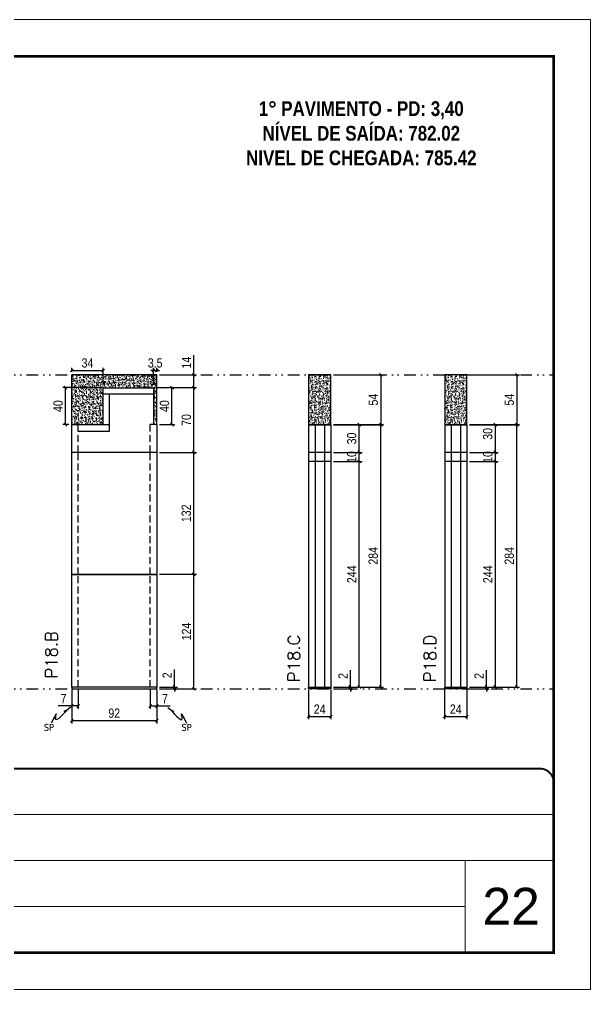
# Model space of a CAD drawing. Header units: millimetres. Extents: x 169816 to 178745, y 96537 to 113647.
# Drawn here: x 172281 to 172900, y 105726 to 106776 of the extents above; entities that cross this region are included whole.
import ezdxf

# ---------------------------------------------------------------- set-up
doc = ezdxf.new("R2010")
doc.units = ezdxf.units.MM
for name, pattern in [('CONTINUO', [0]), ('DASHED', [0.75, 0.5, -0.25]), ('DIVIDE2', [0.625, 0.25, -0.125, 0, -0.125, 0, -0.125]), ('HIDDEN', [0.375, 0.25, -0.125])]:
    doc.linetypes.add(name, pattern=pattern)
for name, color, linetype, lineweight in [('CARIMBO', 255, 'Continuous', 9), ('Folhas', 255, 'Continuous', 9), ('SARRAFO DE PRESSAO', 251, 'DASHED', 9), ('Texto Seção', 7, 'Continuous', 15)]:
    doc.layers.add(name, color=color, linetype=linetype, lineweight=lineweight)
for name, color, linetype in [('COTA', 241, 'Continuous'), ('NOMENCLATURA', 7, 'Continuous'), ('Nível', 160, 'Continuous'), ('Painéis', 200, 'Continuous'), ('SARR_2.2x7', 40, 'Continuous'), ('Sarrafo de Pressão', 42, 'HIDDEN'), ('texto', 7, 'Continuous')]:
    doc.layers.add(name, color=color, linetype=linetype)
doc.styles.add('ARIAL', font='arial.ttf')
doc.styles.add('COTA TECNICA', font='techl___.ttf', dxfattribs={"height": 10})
doc.styles.add('COTA TECNICA-50', font='techl___.ttf', dxfattribs={"height": 10})
doc.styles.add('REGUA-120', font='ROMANS.shx', dxfattribs={"height": 15})
doc.styles.add('ROMANC', font='techb___.ttf', dxfattribs={"height": 2.5})
doc.styles.get("Standard").update_dxf_attribs({"font": 'arial.ttf'})
doc.dimstyles.new('COTA PAINEL-50', dxfattribs={"dimtxt": 10, "dimasz": 3, "dimexe": 3, "dimexo": 3, "dimgap": 3, "dimtad": 1, "dimdec": 1, "dimzin": 12, "dimdsep": 46, "dimtxsty": 'COTA TECNICA-50', "dimblk1": 'OBLIQUE', "dimblk2": 'OBLIQUE', "dimsah": 1, "dimcen": 0.9, "dimclrd": 4, "dimclre": 4, "dimclrt": 240, "dimadec": 1, "dimazin": 3, "dimtfac": 1, "dimtdec": 1, "dimtmove": 0, "dimatfit": 3, "dimfxl": 1, "dimtolj": 1, "dimtzin": 12, "dimarcsym": 0})
doc.dimstyles.new('PAINEL', dxfattribs={"dimtxt": 10, "dimasz": 3, "dimexe": 3, "dimexo": 3, "dimgap": 3, "dimtad": 1, "dimdec": 1, "dimzin": 12, "dimdsep": 46, "dimtxsty": 'COTA TECNICA', "dimblk1": 'OBLIQUE', "dimblk2": 'OBLIQUE', "dimsah": 1, "dimcen": 0.9, "dimclrd": 4, "dimclre": 4, "dimclrt": 240, "dimadec": 1, "dimazin": 3, "dimtfac": 1, "dimtdec": 1, "dimtmove": 0, "dimatfit": 3, "dimfxl": 1, "dimtolj": 1, "dimtzin": 12, "dimarcsym": 0})
doc.dimstyles.get("Standard").update_dxf_attribs({"dimtxt": 0.18, "dimasz": 0.18, "dimexe": 0.18, "dimexo": 0.0625, "dimgap": 0.09, "dimtad": 0, "dimtih": 1, "dimtoh": 1, "dimdec": 4, "dimzin": 0, "dimdsep": 46, "dimtxsty": 'Standard', "dimcen": 0.09, "dimadec": 0, "dimazin": 0, "dimtfac": 1, "dimtdec": 4, "dimtofl": 0, "dimtmove": 0, "dimatfit": 3, "dimfxl": 1, "dimtolj": 1, "dimtzin": 0, "dimarcsym": 0})

# ---------------------------------------------------------------- blocks, each defined once
blk = doc.blocks.new('9999999999')
at = {"color": 30, "linetype": 'CONTINUO'}
for p, q in [((98564.6, 34379.6), (99584, 34379.6)), ((98564.6, 34329.8), (99488, 34329.8)), ((99584, 34329.8), (99488, 34329.8)), ((99488, 34329.8), (99488, 34230.2)), ((98564.6, 34280), (99488, 34280))]:
    blk.add_line(p, q, dxfattribs=at)
at = {"color": 30, "linetype": 'CONTINUO', "const_width": 2}
blk.add_lwpolyline([(99584, 34230.2), (99584, 34414.4, 0.414214), (99569, 34429.4), (98229, 34429.4, 0.414214), (98214, 34414.4), (98214, 34245.2, 0.414214), (98229, 34230.2), (99584, 34230.2)], format="xyb", dxfattribs=at)
at = {"layer": 'Folhas'}
blk.add_lwpolyline([(98139, 34190.2), (99624, 34190.2), (99624, 35240.2), (98139, 35240.2)], close=True, dxfattribs=at)
at = {"layer": 'Folhas', "color": 30, "const_width": 3}
blk.add_lwpolyline([(98214, 34230.2), (99584, 34230.2), (99584, 35200.2), (98214, 35200.2)], close=True, dxfattribs=at)
blk = doc.blocks.new('_Oblique')
at = {"color": 0, "linetype": 'ByBlock', "lineweight": -2}
blk.add_line((-0.5, -0.5), (0.5, 0.5), dxfattribs=at)
blk = doc.blocks.new('*D646')
at = {"layer": 'COTA', "color": 4, "lineweight": -2, "transparency": 16777216}
for p, q in [((172594.2, 106050.1), (172594.2, 106018.2)), ((172618.2, 106050.1), (172618.2, 106018.2)), ((172594.2, 106021.2), (172618.2, 106021.2))]:
    blk.add_line(p, q, dxfattribs=at)
at = {"layer": 'Defpoints', "color": 0, "transparency": 16777216}
for p in [(172594.2, 106053.1), (172618.2, 106053.1), (172618.2, 106021.2)]:
    blk.add_point(p, dxfattribs=at)
at = {"layer": 'COTA', "color": 4, "lineweight": -2, "transparency": 16777216, "xscale": 3, "yscale": 3, "zscale": 3, "rotation": 180}
blk.add_blockref('_Oblique', (172594.2, 106021.2), dxfattribs=at)
at = {"layer": 'COTA', "color": 4, "lineweight": -2, "transparency": 16777216, "xscale": 3, "yscale": 3, "zscale": 3}
blk.add_blockref('_Oblique', (172618.2, 106021.2), dxfattribs=at)
at = {"layer": 'COTA', "color": 240, "transparency": 16777216, "insert": (172606.2, 106029.2), "char_height": 10, "attachment_point": 5, "style": 'COTA TECNICA'}
blk.add_mtext('\\A1;24', dxfattribs=at)
blk = doc.blocks.new('*D647')
at = {"layer": 'COTA', "color": 4, "lineweight": -2, "transparency": 16777216}
for p, q in [((172639.4, 106053.1), (172639.4, 106071.2)), ((172621.2, 106053.1), (172642.4, 106053.1)), ((172621.2, 106051.1), (172642.4, 106051.1)), ((172639.4, 106051.1), (172639.4, 106053.1)), ((172639.4, 106051.1), (172639.4, 106048.1))]:
    blk.add_line(p, q, dxfattribs=at)
at = {"layer": 'Defpoints', "color": 0, "transparency": 16777216}
for p in [(172618.2, 106053.1), (172618.2, 106051.1), (172639.4, 106053.1)]:
    blk.add_point(p, dxfattribs=at)
at = {"layer": 'COTA', "color": 4, "lineweight": -2, "transparency": 16777216, "xscale": 3, "yscale": 3, "zscale": 3}
for p, rotation in [((172639.4, 106053.1), 270), ((172639.4, 106051.1), 90)]:
    blk.add_blockref('_Oblique', p, dxfattribs=dict(at, rotation=rotation))
at = {"layer": 'COTA', "color": 240, "transparency": 16777216, "insert": (172631.4, 106065.1), "char_height": 10, "attachment_point": 5, "rotation": 90, "style": 'COTA TECNICA-50'}
blk.add_mtext('\\A1;2', dxfattribs=at)
blk = doc.blocks.new('*D972')
at = {"layer": 'COTA', "color": 4, "linetype": 'ByBlock', "lineweight": -2, "transparency": 16777216}
for p, q in [((172621.2, 106391.1), (172675.3, 106391.1)), ((172672.3, 106391.1), (172672.3, 106337)), ((172621.2, 106337), (172675.3, 106337))]:
    blk.add_line(p, q, dxfattribs=at)
at = {"layer": 'Defpoints', "color": 0, "linetype": 'ByBlock', "transparency": 16777216}
for p in [(172618.2, 106391.1), (172618.2, 106337), (172672.3, 106337)]:
    blk.add_point(p, dxfattribs=at)
at = {"layer": 'COTA', "color": 4, "linetype": 'ByBlock', "lineweight": -2, "transparency": 16777216, "xscale": 3, "yscale": 3, "zscale": 3}
for p, rotation in [((172672.3, 106391.1), 90), ((172672.3, 106337), 270)]:
    blk.add_blockref('_Oblique', p, dxfattribs=dict(at, rotation=rotation))
at = {"layer": 'COTA', "color": 240, "linetype": 'ByBlock', "transparency": 16777216, "insert": (172664.2, 106364.1), "char_height": 10, "attachment_point": 5, "rotation": 90, "style": 'COTA TECNICA'}
blk.add_mtext('\\A1;54', dxfattribs=at)
blk = doc.blocks.new('*D648')
at = {"layer": 'COTA', "color": 4, "lineweight": -2, "transparency": 16777216}
for p, q in [((172621.2, 106307.1), (172652.1, 106307.1)), ((172649.1, 106297.1), (172649.1, 106307.1)), ((172621.2, 106297.1), (172652.1, 106297.1))]:
    blk.add_line(p, q, dxfattribs=at)
at = {"layer": 'Defpoints', "color": 0, "transparency": 16777216}
for p in [(172618.2, 106307.1), (172649.1, 106307.1), (172618.2, 106297.1)]:
    blk.add_point(p, dxfattribs=at)
at = {"layer": 'COTA', "color": 4, "lineweight": -2, "transparency": 16777216, "xscale": 3, "yscale": 3, "zscale": 3}
for p, rotation in [((172649.1, 106307.1), 90), ((172649.1, 106297.1), 270)]:
    blk.add_blockref('_Oblique', p, dxfattribs=dict(at, rotation=rotation))
at = {"layer": 'COTA', "color": 240, "transparency": 16777216, "insert": (172641, 106302.1), "char_height": 10, "attachment_point": 5, "rotation": 90, "style": 'COTA TECNICA-50'}
blk.add_mtext('\\A1;10', dxfattribs=at)
blk = doc.blocks.new('*D973')
at = {"layer": 'COTA', "color": 4, "lineweight": -2, "transparency": 16777216}
for p, q in [((172621.2, 106297.1), (172652.1, 106297.1)), ((172649.1, 106053.1), (172649.1, 106297.1)), ((172621.2, 106053.1), (172652.1, 106053.1))]:
    blk.add_line(p, q, dxfattribs=at)
at = {"layer": 'Defpoints', "color": 0, "transparency": 16777216}
for p in [(172618.2, 106297.1), (172649.1, 106297.1), (172618.2, 106053.1)]:
    blk.add_point(p, dxfattribs=at)
at = {"layer": 'COTA', "color": 4, "lineweight": -2, "transparency": 16777216, "xscale": 3, "yscale": 3, "zscale": 3}
for p, rotation in [((172649.1, 106297.1), 90), ((172649.1, 106053.1), 270)]:
    blk.add_blockref('_Oblique', p, dxfattribs=dict(at, rotation=rotation))
at = {"layer": 'COTA', "color": 240, "transparency": 16777216, "insert": (172641, 106175.1), "char_height": 10, "attachment_point": 5, "rotation": 90, "style": 'COTA TECNICA'}
blk.add_mtext('\\A1;244', dxfattribs=at)
blk = doc.blocks.new('*D649')
at = {"layer": 'COTA', "color": 4, "lineweight": -2, "transparency": 16777216}
for p, q in [((172337.8, 106050.1), (172337.8, 106013.7)), ((172429.8, 106050.1), (172429.8, 106013.7)), ((172429.8, 106016.7), (172337.8, 106016.7))]:
    blk.add_line(p, q, dxfattribs=at)
at = {"layer": 'Defpoints', "color": 0, "transparency": 16777216}
for p in [(172337.8, 106053.1), (172429.8, 106053.1), (172337.8, 106016.7)]:
    blk.add_point(p, dxfattribs=at)
at = {"layer": 'COTA', "color": 4, "lineweight": -2, "transparency": 16777216, "xscale": 3, "yscale": 3, "zscale": 3, "rotation": 180}
blk.add_blockref('_Oblique', (172337.8, 106016.7), dxfattribs=at)
at = {"layer": 'COTA', "color": 4, "lineweight": -2, "transparency": 16777216, "xscale": 3, "yscale": 3, "zscale": 3}
blk.add_blockref('_Oblique', (172429.8, 106016.7), dxfattribs=at)
at = {"layer": 'COTA', "color": 240, "transparency": 16777216, "insert": (172383.8, 106024.8), "char_height": 10, "attachment_point": 5, "style": 'COTA TECNICA'}
blk.add_mtext('\\A1;92', dxfattribs=at)
blk = doc.blocks.new('*D650')
at = {"layer": 'COTA', "color": 4, "lineweight": -2, "transparency": 16777216}
for p, q in [((172422.8, 106050.1), (172422.8, 106029.6)), ((172429.8, 106048.1), (172429.8, 106029.6)), ((172422.8, 106032.6), (172429.8, 106032.6)), ((172429.8, 106032.6), (172444.5, 106032.6))]:
    blk.add_line(p, q, dxfattribs=at)
at = {"layer": 'Defpoints', "color": 0, "transparency": 16777216}
for p in [(172422.8, 106053.1), (172429.8, 106051.1), (172429.8, 106032.6)]:
    blk.add_point(p, dxfattribs=at)
at = {"layer": 'COTA', "color": 4, "lineweight": -2, "transparency": 16777216, "xscale": 3, "yscale": 3, "zscale": 3, "rotation": 180}
blk.add_blockref('_Oblique', (172422.8, 106032.6), dxfattribs=at)
at = {"layer": 'COTA', "color": 4, "lineweight": -2, "transparency": 16777216, "xscale": 3, "yscale": 3, "zscale": 3}
blk.add_blockref('_Oblique', (172429.8, 106032.6), dxfattribs=at)
at = {"layer": 'COTA', "color": 240, "transparency": 16777216, "insert": (172438.7, 106040.6), "char_height": 10, "attachment_point": 5, "style": 'COTA TECNICA-50'}
blk.add_mtext('\\A1;7', dxfattribs=at)
blk = doc.blocks.new('*D651')
at = {"layer": 'COTA', "color": 4, "lineweight": -2, "transparency": 16777216}
for p, q in [((172344.8, 106050.1), (172344.8, 106029.6)), ((172337.8, 106048.1), (172337.8, 106029.6)), ((172337.8, 106032.6), (172323.1, 106032.6)), ((172344.8, 106032.6), (172337.8, 106032.6))]:
    blk.add_line(p, q, dxfattribs=at)
at = {"layer": 'Defpoints', "color": 0, "transparency": 16777216}
for p in [(172337.8, 106051.1), (172344.8, 106053.1), (172337.8, 106032.6)]:
    blk.add_point(p, dxfattribs=at)
at = {"layer": 'COTA', "color": 4, "lineweight": -2, "transparency": 16777216, "xscale": 3, "yscale": 3, "zscale": 3, "rotation": 180}
blk.add_blockref('_Oblique', (172337.8, 106032.6), dxfattribs=at)
at = {"layer": 'COTA', "color": 4, "lineweight": -2, "transparency": 16777216, "xscale": 3, "yscale": 3, "zscale": 3}
blk.add_blockref('_Oblique', (172344.8, 106032.6), dxfattribs=at)
at = {"layer": 'COTA', "color": 240, "transparency": 16777216, "insert": (172328.9, 106040.6), "char_height": 10, "attachment_point": 5, "style": 'COTA TECNICA-50'}
blk.add_mtext('\\A1;7', dxfattribs=at)
blk = doc.blocks.new('*D652')
at = {"layer": 'COTA', "color": 4, "linetype": 'ByBlock', "lineweight": -2, "transparency": 16777216}
for p, q in [((172432.8, 106175.1), (172473, 106175.1)), ((172470, 106051.1), (172470, 106175.1)), ((172432.8, 106051.1), (172473, 106051.1))]:
    blk.add_line(p, q, dxfattribs=at)
at = {"layer": 'Defpoints', "color": 0, "linetype": 'ByBlock', "transparency": 16777216}
for p in [(172429.8, 106175.1), (172470, 106175.1), (172429.8, 106051.1)]:
    blk.add_point(p, dxfattribs=at)
at = {"layer": 'COTA', "color": 4, "linetype": 'ByBlock', "lineweight": -2, "transparency": 16777216, "xscale": 3, "yscale": 3, "zscale": 3}
for p, rotation in [((172470, 106175.1), 90), ((172470, 106051.1), 270)]:
    blk.add_blockref('_Oblique', p, dxfattribs=dict(at, rotation=rotation))
at = {"layer": 'COTA', "color": 240, "linetype": 'ByBlock', "transparency": 16777216, "insert": (172462, 106113.1), "char_height": 10, "attachment_point": 5, "rotation": 90, "style": 'COTA TECNICA'}
blk.add_mtext('\\A1;124', dxfattribs=at)
blk = doc.blocks.new('*D653')
at = {"layer": 'COTA', "color": 4, "lineweight": -2, "transparency": 16777216}
for p, q in [((172449.1, 106053.1), (172449.1, 106071.9)), ((172432.8, 106053.1), (172452.1, 106053.1)), ((172432.8, 106051.1), (172452.1, 106051.1)), ((172449.1, 106051.1), (172449.1, 106053.1)), ((172449.1, 106051.1), (172449.1, 106048.1))]:
    blk.add_line(p, q, dxfattribs=at)
at = {"layer": 'Defpoints', "color": 0, "transparency": 16777216}
for p in [(172429.8, 106053.1), (172429.8, 106051.1), (172449.1, 106051.1)]:
    blk.add_point(p, dxfattribs=at)
at = {"layer": 'COTA', "color": 4, "lineweight": -2, "transparency": 16777216, "xscale": 3, "yscale": 3, "zscale": 3}
for p, rotation in [((172449.1, 106053.1), 270), ((172449.1, 106051.1), 90)]:
    blk.add_blockref('_Oblique', p, dxfattribs=dict(at, rotation=rotation))
at = {"layer": 'COTA', "color": 240, "transparency": 16777216, "insert": (172441.1, 106065.8), "char_height": 10, "attachment_point": 5, "rotation": 90, "style": 'COTA TECNICA-50'}
blk.add_mtext('\\A1;2', dxfattribs=at)
blk = doc.blocks.new('*D654')
at = {"layer": 'COTA', "color": 4, "linetype": 'ByBlock', "lineweight": -2, "transparency": 16777216}
for p, q in [((172432.8, 106175.1), (172473, 106175.1)), ((172470, 106051.1), (172470, 106175.1)), ((172432.8, 106051.1), (172473, 106051.1))]:
    blk.add_line(p, q, dxfattribs=at)
at = {"layer": 'Defpoints', "color": 0, "linetype": 'ByBlock', "transparency": 16777216}
for p in [(172429.8, 106175.1), (172470, 106175.1), (172429.8, 106051.1)]:
    blk.add_point(p, dxfattribs=at)
at = {"layer": 'COTA', "color": 4, "linetype": 'ByBlock', "lineweight": -2, "transparency": 16777216, "xscale": 3, "yscale": 3, "zscale": 3}
for p, rotation in [((172470, 106175.1), 90), ((172470, 106051.1), 270)]:
    blk.add_blockref('_Oblique', p, dxfattribs=dict(at, rotation=rotation))
at = {"layer": 'COTA', "color": 240, "linetype": 'ByBlock', "transparency": 16777216, "insert": (172462, 106113.1), "char_height": 10, "attachment_point": 5, "rotation": 90, "style": 'COTA TECNICA'}
blk.add_mtext('\\A1;124', dxfattribs=at)
blk = doc.blocks.new('*D655')
at = {"layer": 'COTA', "color": 4, "lineweight": -2, "transparency": 16777216}
for p, q in [((172470, 106391.1), (172470, 106412.1)), ((172432.8, 106391.1), (172473, 106391.1)), ((172470, 106377.1), (172470, 106391.1)), ((172432.8, 106377.1), (172473, 106377.1))]:
    blk.add_line(p, q, dxfattribs=at)
at = {"layer": 'Defpoints', "color": 0, "transparency": 16777216}
for p in [(172429.8, 106391.1), (172429.8, 106377.1), (172470, 106377.1)]:
    blk.add_point(p, dxfattribs=at)
at = {"layer": 'COTA', "color": 4, "lineweight": -2, "transparency": 16777216, "xscale": 3, "yscale": 3, "zscale": 3}
for p, rotation in [((172470, 106391.1), 90), ((172470, 106377.1), 270)]:
    blk.add_blockref('_Oblique', p, dxfattribs=dict(at, rotation=rotation))
at = {"layer": 'COTA', "color": 240, "transparency": 16777216, "insert": (172462, 106404.1), "char_height": 10, "attachment_point": 5, "rotation": 90, "style": 'COTA TECNICA-50'}
blk.add_mtext('\\A1;14', dxfattribs=at)
blk = doc.blocks.new('*D974')
at = {"layer": 'COTA', "color": 4, "lineweight": -2, "transparency": 16777216}
for p, q in [((172368.8, 106377.1), (172328.1, 106377.1)), ((172331.1, 106337.1), (172331.1, 106377.1)), ((172334.8, 106337.1), (172328.1, 106337.1))]:
    blk.add_line(p, q, dxfattribs=at)
at = {"layer": 'Defpoints', "color": 0, "transparency": 16777216}
for p in [(172331.1, 106377.1), (172371.8, 106377.1), (172337.8, 106337.1)]:
    blk.add_point(p, dxfattribs=at)
at = {"layer": 'COTA', "color": 4, "lineweight": -2, "transparency": 16777216, "xscale": 3, "yscale": 3, "zscale": 3}
for p, rotation in [((172331.1, 106377.1), 90), ((172331.1, 106337.1), 270)]:
    blk.add_blockref('_Oblique', p, dxfattribs=dict(at, rotation=rotation))
at = {"layer": 'COTA', "color": 240, "transparency": 16777216, "insert": (172323, 106357.1), "char_height": 10, "attachment_point": 5, "rotation": 90, "style": 'COTA TECNICA'}
blk.add_mtext('\\A1;40', dxfattribs=at)
blk = doc.blocks.new('*D656')
at = {"layer": 'COTA', "color": 4, "lineweight": -2, "transparency": 16777216}
for p, q in [((172621.2, 106337.1), (172675.3, 106337.1)), ((172672.3, 106053.1), (172672.3, 106337.1)), ((172621.2, 106053.1), (172675.3, 106053.1))]:
    blk.add_line(p, q, dxfattribs=at)
at = {"layer": 'Defpoints', "color": 0, "transparency": 16777216}
for p in [(172618.2, 106337.1), (172672.3, 106337.1), (172618.2, 106053.1)]:
    blk.add_point(p, dxfattribs=at)
at = {"layer": 'COTA', "color": 4, "lineweight": -2, "transparency": 16777216, "xscale": 3, "yscale": 3, "zscale": 3}
for p, rotation in [((172672.3, 106337.1), 90), ((172672.3, 106053.1), 270)]:
    blk.add_blockref('_Oblique', p, dxfattribs=dict(at, rotation=rotation))
at = {"layer": 'COTA', "color": 240, "transparency": 16777216, "insert": (172664.2, 106195.1), "char_height": 10, "attachment_point": 5, "rotation": 90, "style": 'COTA TECNICA'}
blk.add_mtext('\\A1;284', dxfattribs=at)
blk = doc.blocks.new('*D975')
at = {"layer": 'COTA', "color": 4, "lineweight": -2, "transparency": 16777216}
for p, q in [((172337.8, 106394.1), (172337.8, 106398.6)), ((172371.8, 106380.1), (172371.8, 106398.6)), ((172337.8, 106395.6), (172371.8, 106395.6))]:
    blk.add_line(p, q, dxfattribs=at)
at = {"layer": 'Defpoints', "color": 0, "transparency": 16777216}
for p in [(172337.8, 106391.1), (172371.8, 106395.6), (172371.8, 106377.1)]:
    blk.add_point(p, dxfattribs=at)
at = {"layer": 'COTA', "color": 4, "lineweight": -2, "transparency": 16777216, "xscale": 3, "yscale": 3, "zscale": 3, "rotation": 180}
blk.add_blockref('_Oblique', (172337.8, 106395.6), dxfattribs=at)
at = {"layer": 'COTA', "color": 4, "lineweight": -2, "transparency": 16777216, "xscale": 3, "yscale": 3, "zscale": 3}
blk.add_blockref('_Oblique', (172371.8, 106395.6), dxfattribs=at)
at = {"layer": 'COTA', "color": 240, "transparency": 16777216, "insert": (172354.8, 106403.8), "char_height": 10, "attachment_point": 5, "style": 'COTA TECNICA'}
blk.add_mtext('\\A1;34', dxfattribs=at)
blk = doc.blocks.new('*D657')
at = {"layer": 'COTA', "color": 4, "lineweight": -2, "transparency": 16777216}
for p, q in [((172741.5, 106050.1), (172741.5, 106018.2)), ((172765.5, 106050.1), (172765.5, 106018.2)), ((172741.5, 106021.2), (172765.5, 106021.2))]:
    blk.add_line(p, q, dxfattribs=at)
at = {"layer": 'Defpoints', "color": 0, "transparency": 16777216}
for p in [(172741.5, 106053.1), (172765.5, 106053.1), (172765.5, 106021.2)]:
    blk.add_point(p, dxfattribs=at)
at = {"layer": 'COTA', "color": 4, "lineweight": -2, "transparency": 16777216, "xscale": 3, "yscale": 3, "zscale": 3, "rotation": 180}
blk.add_blockref('_Oblique', (172741.5, 106021.2), dxfattribs=at)
at = {"layer": 'COTA', "color": 4, "lineweight": -2, "transparency": 16777216, "xscale": 3, "yscale": 3, "zscale": 3}
blk.add_blockref('_Oblique', (172765.5, 106021.2), dxfattribs=at)
at = {"layer": 'COTA', "color": 240, "transparency": 16777216, "insert": (172753.5, 106029.2), "char_height": 10, "attachment_point": 5, "style": 'COTA TECNICA'}
blk.add_mtext('\\A1;24', dxfattribs=at)
blk = doc.blocks.new('*D658')
at = {"layer": 'COTA', "color": 4, "lineweight": -2, "transparency": 16777216}
for p, q in [((172786.7, 106053.1), (172786.7, 106071.2)), ((172768.5, 106053.1), (172789.7, 106053.1)), ((172768.5, 106051.1), (172789.7, 106051.1)), ((172786.7, 106051.1), (172786.7, 106053.1)), ((172786.7, 106051.1), (172786.7, 106048.1))]:
    blk.add_line(p, q, dxfattribs=at)
at = {"layer": 'Defpoints', "color": 0, "transparency": 16777216}
for p in [(172765.5, 106053.1), (172765.5, 106051.1), (172786.7, 106053.1)]:
    blk.add_point(p, dxfattribs=at)
at = {"layer": 'COTA', "color": 4, "lineweight": -2, "transparency": 16777216, "xscale": 3, "yscale": 3, "zscale": 3}
for p, rotation in [((172786.7, 106053.1), 270), ((172786.7, 106051.1), 90)]:
    blk.add_blockref('_Oblique', p, dxfattribs=dict(at, rotation=rotation))
at = {"layer": 'COTA', "color": 240, "transparency": 16777216, "insert": (172778.7, 106065.1), "char_height": 10, "attachment_point": 5, "rotation": 90, "style": 'COTA TECNICA-50'}
blk.add_mtext('\\A1;2', dxfattribs=at)
blk = doc.blocks.new('*D976')
at = {"layer": 'COTA', "color": 4, "linetype": 'ByBlock', "lineweight": -2, "transparency": 16777216}
for p, q in [((172768.5, 106391.1), (172822.6, 106391.1)), ((172819.6, 106391.1), (172819.6, 106337)), ((172768.5, 106337), (172822.6, 106337))]:
    blk.add_line(p, q, dxfattribs=at)
at = {"layer": 'Defpoints', "color": 0, "linetype": 'ByBlock', "transparency": 16777216}
for p in [(172765.5, 106391.1), (172765.5, 106337), (172819.6, 106337)]:
    blk.add_point(p, dxfattribs=at)
at = {"layer": 'COTA', "color": 4, "linetype": 'ByBlock', "lineweight": -2, "transparency": 16777216, "xscale": 3, "yscale": 3, "zscale": 3}
for p, rotation in [((172819.6, 106391.1), 90), ((172819.6, 106337), 270)]:
    blk.add_blockref('_Oblique', p, dxfattribs=dict(at, rotation=rotation))
at = {"layer": 'COTA', "color": 240, "linetype": 'ByBlock', "transparency": 16777216, "insert": (172811.5, 106364.1), "char_height": 10, "attachment_point": 5, "rotation": 90, "style": 'COTA TECNICA'}
blk.add_mtext('\\A1;54', dxfattribs=at)
blk = doc.blocks.new('*D977')
at = {"layer": 'COTA', "color": 4, "lineweight": -2, "transparency": 16777216}
for p, q in [((172768.5, 106297.1), (172799.4, 106297.1)), ((172796.4, 106053.1), (172796.4, 106297.1)), ((172768.5, 106053.1), (172799.4, 106053.1))]:
    blk.add_line(p, q, dxfattribs=at)
at = {"layer": 'Defpoints', "color": 0, "transparency": 16777216}
for p in [(172765.5, 106297.1), (172796.4, 106297.1), (172765.5, 106053.1)]:
    blk.add_point(p, dxfattribs=at)
at = {"layer": 'COTA', "color": 4, "lineweight": -2, "transparency": 16777216, "xscale": 3, "yscale": 3, "zscale": 3}
for p, rotation in [((172796.4, 106297.1), 90), ((172796.4, 106053.1), 270)]:
    blk.add_blockref('_Oblique', p, dxfattribs=dict(at, rotation=rotation))
at = {"layer": 'COTA', "color": 240, "transparency": 16777216, "insert": (172788.3, 106175.1), "char_height": 10, "attachment_point": 5, "rotation": 90, "style": 'COTA TECNICA'}
blk.add_mtext('\\A1;244', dxfattribs=at)
blk = doc.blocks.new('*D659')
at = {"layer": 'COTA', "color": 4, "lineweight": -2, "transparency": 16777216}
for p, q in [((172768.5, 106337.1), (172822.6, 106337.1)), ((172819.6, 106053.1), (172819.6, 106337.1)), ((172768.5, 106053.1), (172822.6, 106053.1))]:
    blk.add_line(p, q, dxfattribs=at)
at = {"layer": 'Defpoints', "color": 0, "transparency": 16777216}
for p in [(172765.5, 106337.1), (172819.6, 106337.1), (172765.5, 106053.1)]:
    blk.add_point(p, dxfattribs=at)
at = {"layer": 'COTA', "color": 4, "lineweight": -2, "transparency": 16777216, "xscale": 3, "yscale": 3, "zscale": 3}
for p, rotation in [((172819.6, 106337.1), 90), ((172819.6, 106053.1), 270)]:
    blk.add_blockref('_Oblique', p, dxfattribs=dict(at, rotation=rotation))
at = {"layer": 'COTA', "color": 240, "transparency": 16777216, "insert": (172811.5, 106195.1), "char_height": 10, "attachment_point": 5, "rotation": 90, "style": 'COTA TECNICA'}
blk.add_mtext('\\A1;284', dxfattribs=at)
blk = doc.blocks.new('*D978')
at = {"layer": 'COTA', "color": 4, "lineweight": -2, "transparency": 16777216}
for p, q in [((172432.8, 106307.1), (172473, 106307.1)), ((172470, 106175.1), (172470, 106307.1)), ((172432.8, 106175.1), (172473, 106175.1))]:
    blk.add_line(p, q, dxfattribs=at)
at = {"layer": 'Defpoints', "color": 0, "transparency": 16777216}
for p in [(172429.8, 106307.1), (172470, 106307.1), (172429.8, 106175.1)]:
    blk.add_point(p, dxfattribs=at)
at = {"layer": 'COTA', "color": 4, "lineweight": -2, "transparency": 16777216, "xscale": 3, "yscale": 3, "zscale": 3}
for p, rotation in [((172470, 106307.1), 90), ((172470, 106175.1), 270)]:
    blk.add_blockref('_Oblique', p, dxfattribs=dict(at, rotation=rotation))
at = {"layer": 'COTA', "color": 240, "transparency": 16777216, "insert": (172461.8, 106241.1), "char_height": 10, "attachment_point": 5, "rotation": 90, "style": 'COTA TECNICA'}
blk.add_mtext('\\A1;132', dxfattribs=at)
blk = doc.blocks.new('*D979')
at = {"layer": 'COTA', "color": 4, "lineweight": -2, "transparency": 16777216}
for p, q in [((172432.8, 106377.1), (172473, 106377.1)), ((172470, 106307.1), (172470, 106377.1)), ((172432.8, 106307.1), (172473, 106307.1))]:
    blk.add_line(p, q, dxfattribs=at)
at = {"layer": 'Defpoints', "color": 0, "transparency": 16777216}
for p in [(172429.8, 106377.1), (172470, 106377.1), (172429.8, 106307.1)]:
    blk.add_point(p, dxfattribs=at)
at = {"layer": 'COTA', "color": 4, "lineweight": -2, "transparency": 16777216, "xscale": 3, "yscale": 3, "zscale": 3}
for p, rotation in [((172470, 106377.1), 90), ((172470, 106307.1), 270)]:
    blk.add_blockref('_Oblique', p, dxfattribs=dict(at, rotation=rotation))
at = {"layer": 'COTA', "color": 240, "transparency": 16777216, "insert": (172461.9, 106342.1), "char_height": 10, "attachment_point": 5, "rotation": 90, "style": 'COTA TECNICA'}
blk.add_mtext('\\A1;70', dxfattribs=at)
blk = doc.blocks.new('*D660')
at = {"layer": 'COTA', "color": 4, "lineweight": -2, "transparency": 16777216}
for p, q in [((172621.2, 106337.1), (172652.1, 106337.1)), ((172649.1, 106307.1), (172649.1, 106337.1)), ((172621.2, 106307.1), (172652.1, 106307.1))]:
    blk.add_line(p, q, dxfattribs=at)
at = {"layer": 'Defpoints', "color": 0, "transparency": 16777216}
for p in [(172618.2, 106337.1), (172649.1, 106337.1), (172618.2, 106307.1)]:
    blk.add_point(p, dxfattribs=at)
at = {"layer": 'COTA', "color": 4, "lineweight": -2, "transparency": 16777216, "xscale": 3, "yscale": 3, "zscale": 3}
for p, rotation in [((172649.1, 106337.1), 90), ((172649.1, 106307.1), 270)]:
    blk.add_blockref('_Oblique', p, dxfattribs=dict(at, rotation=rotation))
at = {"layer": 'COTA', "color": 240, "transparency": 16777216, "insert": (172640.9, 106322.1), "char_height": 10, "attachment_point": 5, "rotation": 90, "style": 'COTA TECNICA'}
blk.add_mtext('\\A1;30', dxfattribs=at)
blk = doc.blocks.new('*D661')
at = {"layer": 'COTA', "color": 4, "lineweight": -2, "transparency": 16777216}
for p, q in [((172768.5, 106307.1), (172799.4, 106307.1)), ((172796.4, 106297.1), (172796.4, 106307.1)), ((172768.5, 106297.1), (172799.4, 106297.1))]:
    blk.add_line(p, q, dxfattribs=at)
at = {"layer": 'Defpoints', "color": 0, "transparency": 16777216}
for p in [(172765.5, 106307.1), (172796.4, 106307.1), (172765.5, 106297.1)]:
    blk.add_point(p, dxfattribs=at)
at = {"layer": 'COTA', "color": 4, "lineweight": -2, "transparency": 16777216, "xscale": 3, "yscale": 3, "zscale": 3}
for p, rotation in [((172796.4, 106307.1), 90), ((172796.4, 106297.1), 270)]:
    blk.add_blockref('_Oblique', p, dxfattribs=dict(at, rotation=rotation))
at = {"layer": 'COTA', "color": 240, "transparency": 16777216, "insert": (172788.3, 106302.1), "char_height": 10, "attachment_point": 5, "rotation": 90, "style": 'COTA TECNICA'}
blk.add_mtext('\\A1;10', dxfattribs=at)
blk = doc.blocks.new('*D980')
at = {"layer": 'COTA', "color": 4, "lineweight": -2, "transparency": 16777216}
for p, q in [((172768.5, 106337), (172799.4, 106337)), ((172796.4, 106307.1), (172796.4, 106337)), ((172768.5, 106307.1), (172799.4, 106307.1))]:
    blk.add_line(p, q, dxfattribs=at)
at = {"layer": 'Defpoints', "color": 0, "transparency": 16777216}
for p in [(172765.5, 106337), (172796.4, 106337), (172765.5, 106307.1)]:
    blk.add_point(p, dxfattribs=at)
at = {"layer": 'COTA', "color": 4, "lineweight": -2, "transparency": 16777216, "xscale": 3, "yscale": 3, "zscale": 3}
for p, rotation in [((172796.4, 106337), 90), ((172796.4, 106307.1), 270)]:
    blk.add_blockref('_Oblique', p, dxfattribs=dict(at, rotation=rotation))
at = {"layer": 'COTA', "color": 240, "transparency": 16777216, "insert": (172788.2, 106327.1), "char_height": 10, "attachment_point": 5, "rotation": 90, "style": 'COTA TECNICA'}
blk.add_mtext('\\A1;30', dxfattribs=at)
blk = doc.blocks.new('*D984')
at = {"layer": 'COTA', "color": 4, "lineweight": -2, "transparency": 16777216}
for p, q in [((172426.3, 106380.1), (172426.3, 106398.6)), ((172429.8, 106394.1), (172429.8, 106398.6)), ((172426.3, 106395.6), (172423.3, 106395.6)), ((172426.3, 106395.6), (172429.8, 106395.6)), ((172429.8, 106395.6), (172432.8, 106395.6))]:
    blk.add_line(p, q, dxfattribs=at)
at = {"layer": 'Defpoints', "color": 0, "transparency": 16777216}
for p in [(172429.8, 106395.6), (172429.8, 106391.1), (172426.3, 106377.1)]:
    blk.add_point(p, dxfattribs=at)
at = {"layer": 'COTA', "color": 4, "lineweight": -2, "transparency": 16777216, "xscale": 3, "yscale": 3, "zscale": 3}
blk.add_blockref('_Oblique', (172426.3, 106395.6), dxfattribs=at)
at = {"layer": 'COTA', "color": 4, "lineweight": -2, "transparency": 16777216, "xscale": 3, "yscale": 3, "zscale": 3, "rotation": 180}
blk.add_blockref('_Oblique', (172429.8, 106395.6), dxfattribs=at)
at = {"layer": 'COTA', "color": 240, "transparency": 16777216, "insert": (172428.1, 106403.8), "char_height": 10, "attachment_point": 5, "style": 'COTA TECNICA'}
blk.add_mtext('\\A1;3.5', dxfattribs=at)
blk = doc.blocks.new('*D1058')
at = {"layer": 'COTA', "color": 4, "lineweight": -2, "transparency": 16777216}
for p, q in [((172429.3, 106377.1), (172449.3, 106377.1)), ((172446.3, 106337.1), (172446.3, 106377.1)), ((172432.8, 106337.1), (172449.3, 106337.1))]:
    blk.add_line(p, q, dxfattribs=at)
at = {"layer": 'Defpoints', "color": 0, "transparency": 16777216}
for p in [(172426.3, 106377.1), (172446.3, 106377.1), (172429.8, 106337.1)]:
    blk.add_point(p, dxfattribs=at)
at = {"layer": 'COTA', "color": 4, "lineweight": -2, "transparency": 16777216, "xscale": 3, "yscale": 3, "zscale": 3}
for p, rotation in [((172446.3, 106377.1), 90), ((172446.3, 106337.1), 270)]:
    blk.add_blockref('_Oblique', p, dxfattribs=dict(at, rotation=rotation))
at = {"layer": 'COTA', "color": 240, "transparency": 16777216, "insert": (172438.2, 106357.1), "char_height": 10, "attachment_point": 5, "rotation": 90, "style": 'COTA TECNICA'}
blk.add_mtext('\\A1;40', dxfattribs=at)

msp = doc.modelspace()

# ---------------------------------------------------------------- hatches: boundary and pattern name
at = {"layer": 'COTA', "linetype": 'ByBlock'}
h = msp.add_hatch(dxfattribs=at)
h.set_pattern_fill('AR-CONC', color=256, scale=0.03)
h.set_pattern_definition([(50, (63.8334, 0), (5.46554007, -0.47817257), [0.5715, -6.2865]), (355, (63.8334, 0), (-1.05730264, 5.73170536), [0.4572, -5.02921753]), (100.4514447, (64.289, -0.04), (4.40823741, 5.25353256), [0.48570026, -5.34270734]), (46.1842, (63.8334, 1.524), (8.13237123, -1.26126984), [0.85725, -9.42975]), (96.6355576, (64.511, 1.419), (7.12212402, 7.42278374), [0.7285507, -8.01406824]), (351.184151, (63.8334, 1.524), (7.12212402, 7.42278374), [0.685799, -7.54379196]), (21, (64.5954, 1.143), (4.54843174, -3.06795595), [0.5715, -6.2865]), (326, (64.5954, 1.143), (1.85406085, 5.52563898), [0.4572, -5.0292]), (71.451445, (64.9745, 0.8873), (6.40249258, 2.45768307), [0.48570026, -5.34269813]), (37.5, (63.8334, 0), (0.092658098, 2.536651166), [0, -4.96824, 0, -5.1054, 0, -5.04825]), (7.5, (63.8334, 0), (2.004589875, 3.005417245), [0, -2.91084, 0, -4.85394, 0, -1.92405]), (327.5, (62.1342, 0), (4.067717855, -0.17186232), [0, -1.905, 0, -5.9436, 0, -7.8867]), (317.5, (61.3722, 0), (4.44387544, 0.76279473), [0, -2.4765, 0, -3.94716, 0, -5.6007])])
h.paths.add_polyline_path([(172371.81, 106377.06), (172426.31, 106377.06), (172426.31, 106337.06), (172429.81, 106337.06), (172429.81, 106391.06), (172337.81, 106391.06), (172337.81, 106337.06), (172371.81, 106337.06)])
h = msp.add_hatch(dxfattribs=at)
h.set_pattern_fill('AR-CONC', color=256, scale=0.03)
h.set_pattern_definition([(50, (1593.5, 2307.15), (5.46554007, -0.47817257), [0.5715, -6.2865]), (355, (1593.5, 2307.15), (-1.05730264, 5.73170536), [0.4572, -5.02921753]), (100.4514447, (1593.9555, 2307.1104), (4.40823741, 5.25353256), [0.48570026, -5.34270734]), (46.1842, (1593.5, 2308.674), (8.13237123, -1.26126984), [0.85725, -9.42975]), (96.6355576, (1594.178, 2308.569), (7.12212402, 7.42278374), [0.7285507, -8.01406824]), (351.184151, (1593.5, 2308.674), (7.12212402, 7.42278374), [0.685799, -7.54379196]), (21, (1594.262, 2308.293), (4.54843174, -3.06795595), [0.5715, -6.2865]), (326, (1594.262, 2308.293), (1.85406085, 5.52563898), [0.4572, -5.0292]), (71.451445, (1594.641, 2308.0376), (6.40249258, 2.45768307), [0.48570026, -5.34269813]), (37.5, (1593.5, 2307.1502), (0.092658098, 2.536651166), [0, -4.96824, 0, -5.1054, 0, -5.04825]), (7.5, (1593.5, 2307.1502), (2.004589875, 3.005417245), [0, -2.91084, 0, -4.85394, 0, -1.92405]), (327.5, (1591.8007, 2307.1502), (4.067717855, -0.17186232), [0, -1.905, 0, -5.9436, 0, -7.8867]), (317.5, (1591.0387, 2307.1502), (4.44387544, 0.76279473), [0, -2.4765, 0, -3.94716, 0, -5.6007])])
h.paths.add_polyline_path([(172594.24, 106337.06), (172618.24, 106337.06), (172618.24, 106391.06), (172594.24, 106391.06)])
h = msp.add_hatch(dxfattribs=at)
h.set_pattern_fill('AR-CONC', color=256, scale=0.03)
h.set_pattern_definition([(50, (1740.7892, 2307.15), (5.46554007, -0.47817257), [0.5715, -6.2865]), (355, (1740.789, 2307.15), (-1.05730264, 5.73170536), [0.4572, -5.02921753]), (100.4514447, (1741.2447, 2307.1104), (4.40823741, 5.25353256), [0.48570026, -5.34270734]), (46.1842, (1740.789, 2308.674), (8.13237123, -1.26126984), [0.85725, -9.42975]), (96.6355576, (1741.467, 2308.569), (7.12212402, 7.42278374), [0.7285507, -8.01406824]), (351.184151, (1740.789, 2308.674), (7.12212402, 7.42278374), [0.685799, -7.54379196]), (21, (1741.5512, 2308.293), (4.54843174, -3.06795595), [0.5715, -6.2865]), (326, (1741.551, 2308.293), (1.85406085, 5.52563898), [0.4572, -5.0292]), (71.451445, (1741.93, 2308.0376), (6.40249258, 2.45768307), [0.48570026, -5.34269813]), (37.5, (1740.7892, 2307.1502), (0.092658098, 2.536651166), [0, -4.96824, 0, -5.1054, 0, -5.04825]), (7.5, (1740.7892, 2307.1502), (2.004589875, 3.005417245), [0, -2.91084, 0, -4.85394, 0, -1.92405]), (327.5, (1739.09, 2307.1502), (4.067717855, -0.17186232), [0, -1.905, 0, -5.9436, 0, -7.8867]), (317.5, (1738.328, 2307.1502), (4.44387544, 0.76279473), [0, -2.4765, 0, -3.94716, 0, -5.6007])])
h.paths.add_polyline_path([(172741.53, 106337.06), (172765.53, 106337.06), (172765.53, 106391.06), (172741.53, 106391.06)])

# ---------------------------------------------------------------- linework, layer by layer
for p, q in [((172429.81, 106391.06), (172337.81, 106391.06)), ((172337.81, 106391.06), (172337.81, 106391.06)), ((172337.81, 106337.06), (172337.81, 106391.06)), ((172429.81, 106337.06), (172429.81, 106391.06))]:
    msp.add_line(p, q, dxfattribs=at)
for points in [[(172594.24, 106337.04), (172618.24, 106337.04), (172618.24, 106391.06), (172594.24, 106391.06)], [(172741.53, 106337.04), (172765.53, 106337.04), (172765.53, 106391.06), (172741.53, 106391.06)]]:
    msp.add_lwpolyline(points, close=True, dxfattribs=at)
at = {"layer": 'Nível', "color": 4, "linetype": 'DIVIDE2', "ltscale": 50}
for p, q in [((171879.99, 106391.06), (172859.52, 106391.06)), ((171879.99, 106051.06), (172859.52, 106051.06))]:
    msp.add_line(p, q, dxfattribs=at)
at = {"layer": 'Painéis'}
for p, q in [((172371.81, 106377.06), (172426.31, 106377.06)), ((172371.81, 106337.06), (172371.81, 106377.06)), ((172426.31, 106377.06), (172426.31, 106337.06)), ((172337.81, 106239.06), (172337.81, 106337.06)), ((172337.81, 106337.06), (172371.81, 106337.06)), ((172429.81, 106337.06), (172426.31, 106337.06)), ((172429.81, 106337.06), (172429.81, 106239.06)), ((172594.24, 106337.06), (172618.24, 106337.06)), ((172594.24, 106337.04), (172594.24, 106053.06)), ((172594.24, 106337.04), (172618.24, 106337.04)), ((172618.24, 106337.04), (172594.24, 106337.04)), ((172618.24, 106337.04), (172618.24, 106053.06)), ((172741.53, 106337.06), (172765.53, 106337.06)), ((172741.53, 106337.04), (172741.53, 106053.06)), ((172741.53, 106337.04), (172765.53, 106337.04)), ((172765.53, 106337.04), (172741.53, 106337.04)), ((172765.53, 106337.04), (172765.53, 106053.06)), ((172429.81, 106307.06), (172337.81, 106307.06)), ((172618.24, 106307.06), (172594.24, 106307.06)), ((172765.53, 106307.06), (172741.53, 106307.06)), ((172618.24, 106297.06), (172594.24, 106297.06)), ((172765.53, 106297.06), (172741.53, 106297.06)), ((172337.81, 106175.06), (172337.81, 106239.06)), ((172429.81, 106239.06), (172429.81, 106175.06)), ((172337.81, 106175.06), (172429.81, 106175.06)), ((172337.81, 106053.06), (172337.81, 106175.06)), ((172429.81, 106175.06), (172337.81, 106175.06)), ((172429.81, 106175.06), (172429.81, 106053.06)), ((172429.81, 106053.06), (172337.81, 106053.06)), ((172594.24, 106053.06), (172618.24, 106053.06)), ((172594.24, 106053.06), (172618.24, 106053.06)), ((172594.24, 106051.06), (172594.24, 106053.06)), ((172618.24, 106051.06), (172594.24, 106051.06)), ((172618.24, 106053.06), (172618.24, 106051.06)), ((172741.53, 106053.06), (172765.53, 106053.06)), ((172741.53, 106053.06), (172765.53, 106053.06)), ((172741.53, 106051.06), (172741.53, 106053.06)), ((172765.53, 106051.06), (172741.53, 106051.06)), ((172765.53, 106053.06), (172765.53, 106051.06))]:
    msp.add_line(p, q, dxfattribs=at)
msp.add_lwpolyline([(172337.81, 106051.06), (172429.81, 106051.06), (172429.81, 106053.06), (172337.81, 106053.06)], close=True, dxfattribs=at)
at = {"layer": 'SARR_2.2x7'}
for p, q in [((172426.31, 106370.06), (172371.81, 106370.06)), ((172378.81, 106330.06), (172378.81, 106370.06)), ((172371.81, 106337.06), (172378.81, 106337.06)), ((172344.81, 106330.06), (172378.81, 106330.06))]:
    msp.add_line(p, q, dxfattribs=at)
for points in [[(172601.24, 106337.06), (172601.24, 106297.06), (172601.24, 106053.06)], [(172611.24, 106337.06), (172611.24, 106297.06), (172611.24, 106053.06)], [(172748.53, 106337.06), (172748.53, 106297.06), (172748.53, 106053.06)], [(172758.53, 106337.06), (172758.53, 106297.06), (172758.53, 106053.06)]]:
    msp.add_lwpolyline(points, dxfattribs=at)
at = {"layer": 'Sarrafo de Pressão', "ltscale": 30}
for p, q in [((172344.81, 106337.06), (172337.81, 106337.06)), ((172344.81, 106307.06), (172344.81, 106337.06)), ((172422.81, 106307.06), (172422.81, 106337.06)), ((172426.31, 106337.06), (172422.81, 106337.06)), ((172344.81, 106175.06), (172344.81, 106307.06)), ((172422.81, 106175.06), (172422.81, 106307.06)), ((172344.81, 106053.06), (172344.81, 106175.06)), ((172422.81, 106053.06), (172422.81, 106175.06))]:
    msp.add_line(p, q, dxfattribs=at)

# ---------------------------------------------------------------- block references
at = {"layer": 'SARRAFO DE PRESSAO', "color": 6, "linetype": 'ByBlock'}
msp.add_blockref('9999999999', (73275.54, 71535.45), dxfattribs=at)

# ---------------------------------------------------------------- texts
at = {"layer": 'CARIMBO', "style": 'ARIAL'}
msp.add_text('22', height=40, dxfattribs=at).set_placement((172782.38, 105795.8))
at = {"layer": 'NOMENCLATURA', "color": 2, "insert": (172651.26, 106713.79), "char_height": 16, "attachment_point": 2, "style": 'ROMANC'}
msp.add_mtext_dynamic_manual_height_columns('\\P1° PAVIMENTO - PD: 3,40\\PNÍVEL DE SAÍDA: 782.02\\PNIVEL DE CHEGADA: 785.42', width=328.3607, gutter_width=1, heights=[0], dxfattribs=at)
at = {"layer": 'texto', "color": 0, "char_height": 7.5, "attachment_point": 5}
for insert in [(172313.03, 106009.39), (172462.06, 106009.39)]:
    msp.add_mtext('{\\fTahoma|b0|i0|c0|p34;\\C4;SP}', dxfattribs=dict(at, insert=insert))
at = {"layer": 'Texto Seção', "char_height": 13, "width": 285.3299, "attachment_point": 7, "rotation": 90, "style": 'REGUA-120'}
for s, insert in [('P18.B', (172322.18, 106062.31)), ('\\pxt4;P18.C', (172584.79, 106058.48)), ('\\pxt4;P18.D', (172732.08, 106058.48))]:
    msp.add_mtext(s, dxfattribs=dict(at, insert=insert))

# ---------------------------------------------------------------- dimensions: what is measured, and where the dimension line sits
at = {"layer": 'COTA'}
for base, p1, p2, dimstyle, picture, middle in [((172371.81, 106395.63), (172337.81, 106391.06), (172371.81, 106377.06), 'PAINEL', '*D975', (172354.81, 106403.85)), ((172429.81, 106032.55), (172422.81, 106053.06), (172429.81, 106051.06), 'COTA PAINEL-50', '*D650', (172438.67, 106040.63))]:
    dim = msp.add_linear_dim(base=base, p1=p1, p2=p2, dimstyle=dimstyle, dxfattribs=at)
    dim.commit()
    dim.dimension.update_dxf_attribs({"geometry": picture, "text_midpoint": middle})
dim = msp.add_linear_dim(base=(172429.81, 106395.63), p1=(172426.31, 106377.06), p2=(172429.81, 106391.06), dimstyle='PAINEL', dxfattribs=at)
dim.commit()
dim.dimension.update_dxf_attribs({"geometry": '*D984', "text_midpoint": (172428.06, 106395.63), "dimtype": 160})
for base, p1, p2, dimstyle, picture, middle in [((172470.02, 106377.06), (172429.81, 106391.06), (172429.81, 106377.06), 'COTA PAINEL-50', '*D655', (172470.02, 106404.06)), ((172331.1, 106377.06), (172337.81, 106337.06), (172371.81, 106377.06), 'PAINEL', '*D974', (172331.1, 106357.06)), ((172649.12, 106307.06), (172618.24, 106297.06), (172618.24, 106307.06), 'COTA PAINEL-50', '*D648', (172649.12, 106302.06)), ((172796.41, 106307.06), (172765.53, 106297.06), (172765.53, 106307.06), 'PAINEL', '*D661', (172796.41, 106302.06)), ((172449.07, 106051.06), (172429.81, 106053.06), (172429.81, 106051.06), 'COTA PAINEL-50', '*D653', (172449.07, 106065.81)), ((172639.43, 106053.06), (172618.24, 106051.06), (172618.24, 106053.06), 'COTA PAINEL-50', '*D647', (172639.43, 106065.12)), ((172786.72, 106053.06), (172765.53, 106051.06), (172765.53, 106053.06), 'COTA PAINEL-50', '*D658', (172786.72, 106065.12))]:
    dim = msp.add_linear_dim(base=base, p1=p1, p2=p2, angle=90, dimstyle=dimstyle, dxfattribs=at)
    dim.commit()
    dim.dimension.update_dxf_attribs({"geometry": picture, "text_midpoint": middle, "dimtype": 160})
at = {"layer": 'COTA', "linetype": 'ByBlock'}
for base, p1, p2, picture, middle in [((172672.33, 106337.04), (172618.24, 106391.06), (172618.24, 106337.04), '*D972', (172664.22, 106364.05)), ((172819.62, 106337.04), (172765.53, 106391.06), (172765.53, 106337.04), '*D976', (172811.51, 106364.05))]:
    dim = msp.add_linear_dim(base=base, p1=p1, p2=p2, angle=90, dimstyle='PAINEL', dxfattribs=at)
    dim.commit()
    dim.dimension.update_dxf_attribs({"geometry": picture, "text_midpoint": middle})
at = {"layer": 'COTA'}
for base, p1, p2, angle, dimstyle, picture, middle in [((172446.34, 106377.06), (172429.81, 106337.06), (172426.31, 106377.06), 90, 'PAINEL', '*D1058', (172438.24, 106357.06)), ((172672.33, 106337.06), (172618.24, 106053.06), (172618.24, 106337.06), 90, 'PAINEL', '*D656', (172664.23, 106195.06)), ((172649.12, 106337.06), (172618.24, 106307.06), (172618.24, 106337.06), 90, 'PAINEL', '*D660', (172640.9, 106322.06)), ((172819.62, 106337.06), (172765.53, 106053.06), (172765.53, 106337.06), 90, 'PAINEL', '*D659', (172811.52, 106195.06)), ((172470.02, 106307.06), (172429.81, 106175.06), (172429.81, 106307.06), 90, 'PAINEL', '*D978', (172461.81, 106241.06)), ((172649.12, 106297.06), (172618.24, 106053.06), (172618.24, 106297.06), 90, 'PAINEL', '*D973', (172641.05, 106175.06)), ((172796.41, 106297.06), (172765.53, 106053.06), (172765.53, 106297.06), 90, 'PAINEL', '*D977', (172788.33, 106175.06)), ((172337.81, 106032.55), (172344.81, 106053.06), (172337.81, 106051.06), 180, 'COTA PAINEL-50', '*D651', (172328.94, 106040.63))]:
    dim = msp.add_linear_dim(base=base, p1=p1, p2=p2, angle=angle, dimstyle=dimstyle, dxfattribs=at)
    dim.commit()
    dim.dimension.update_dxf_attribs({"geometry": picture, "text_midpoint": middle})
for base, p1, p2, angle, override, picture, middle in [((172470.02, 106377.06), (172429.81, 106307.06), (172429.81, 106377.06), 90, {"dimtmove": 1}, '*D979', (172461.92, 106342.06)), ((172337.81, 106016.7), (172429.81, 106053.06), (172337.81, 106053.06), 180, {"dimarcsym": 2}, '*D649', (172383.81, 106024.79))]:
    dim = msp.add_linear_dim(base=base, p1=p1, p2=p2, angle=angle, dimstyle='PAINEL', override=override, dxfattribs=at)
    dim.commit()
    dim.dimension.update_dxf_attribs({"geometry": picture, "text_midpoint": middle})
dim = msp.add_linear_dim(base=(172796.41, 106337.04), p1=(172765.53, 106307.06), p2=(172765.53, 106337.04), angle=90, dimstyle='PAINEL', override={"dimtmove": 1}, dxfattribs=at)
dim.commit()
dim.dimension.update_dxf_attribs({"geometry": '*D980', "text_midpoint": (172796.41, 106327.05), "dimtype": 160})
at = {"layer": 'COTA', "linetype": 'ByBlock'}
for picture in ['*D652', '*D654']:
    dim = msp.add_aligned_dim(p1=(172429.81, 106051.06), p2=(172429.81, 106175.06), distance=-40.22, dimstyle='PAINEL', dxfattribs=at)
    dim.commit()
    dim.dimension.update_dxf_attribs({"geometry": picture, "text_midpoint": (172461.95, 106113.06)})
at = {"layer": 'COTA'}
for base, p1, p2, picture, middle in [((172618.24, 106021.17), (172594.24, 106053.06), (172618.24, 106053.06), '*D646', (172606.24, 106029.24)), ((172765.53, 106021.17), (172741.53, 106053.06), (172765.53, 106053.06), '*D657', (172753.53, 106029.24))]:
    dim = msp.add_linear_dim(base=base, p1=p1, p2=p2, dimstyle='PAINEL', override={"dimarcsym": 2}, dxfattribs=at)
    dim.commit()
    dim.dimension.update_dxf_attribs({"geometry": picture, "text_midpoint": middle})

# ---------------------------------------------------------------- leaders
at = {"layer": 'COTA', "path_type": 1}
for points in [[(172335.98, 106030.88), (172320.19, 106019.05), (172321.12, 106023.86), (172315.57, 106014.07)], [(172441.64, 106030.88), (172457.42, 106019.05), (172456.5, 106023.86), (172462.05, 106014.07)]]:
    msp.add_leader(points, dimstyle='Standard', override={"dimasz": 8}, dxfattribs=at)

doc.saveas('drawing.dxf')
